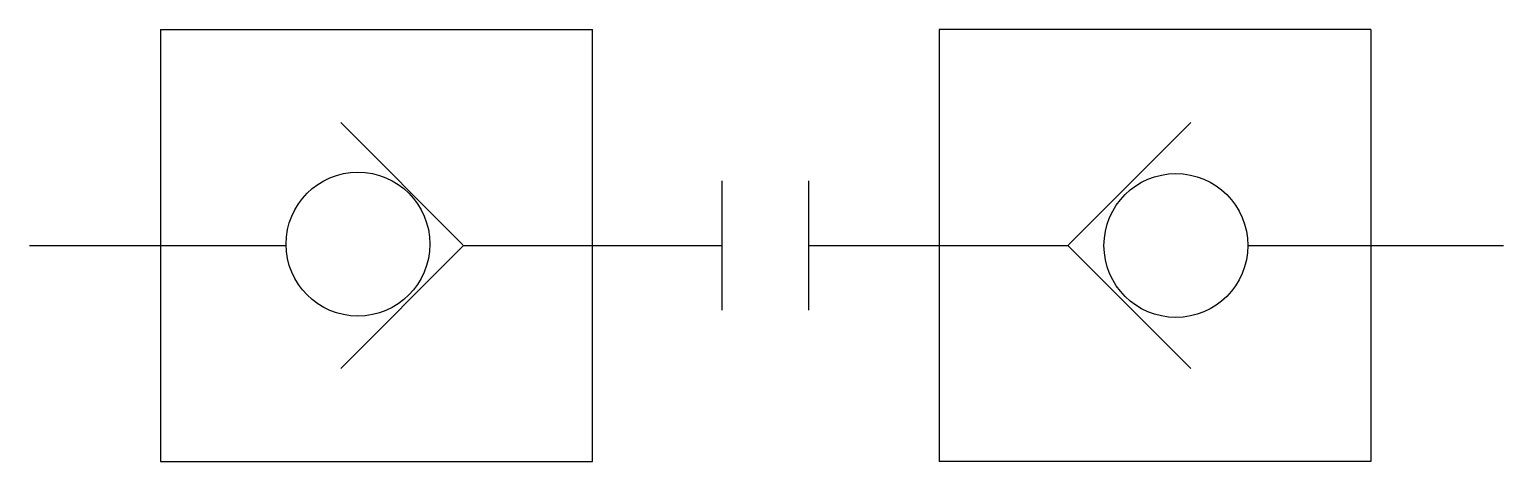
# Model space of a CAD drawing. Extents: x 506.2 to 540.3, y 357.2 to 367.2.
import ezdxf

# ---------------------------------------------------------------- set-up
doc = ezdxf.new("R2010")
doc.units = 0
doc.header["$LTSCALE"] = 5
doc.header["$MEASUREMENT"] = 0
doc.layers.add('11', color=1, linetype='CONTINUOUS')

msp = doc.modelspace()

# ---------------------------------------------------------------- linework, layer by layer
at = {"layer": '11'}
for p, q in [((509.212, 367.25), (519.21, 367.25)), ((509.212, 367.25), (509.212, 357.25)), ((537.238, 367.25), (527.239, 367.25)), ((537.238, 367.25), (537.238, 357.25)), ((519.212, 357.253), (519.212, 367.247)), ((527.238, 367.247), (527.238, 357.253)), ((516.212, 362.266), (513.383, 365.094)), ((530.238, 362.266), (533.066, 365.094)), ((522.212, 360.75), (522.212, 363.75)), ((524.217, 363.75), (524.217, 360.75)), ((506.176, 362.25), (512.117, 362.25)), ((516.212, 362.234), (513.383, 359.406)), ((516.207, 362.25), (522.212, 362.25)), ((524.238, 362.25), (530.243, 362.25)), ((530.238, 362.234), (533.066, 359.406)), ((534.386, 362.25), (540.307, 362.25)), ((509.212, 357.25), (519.21, 357.25)), ((537.238, 357.25), (527.239, 357.25))]:
    msp.add_line(p, q, dxfattribs=at)
for centre in [(513.782, 362.282), (532.721, 362.25)]:
    msp.add_circle(centre, 1.665, dxfattribs=at)

doc.saveas('drawing.dxf')
